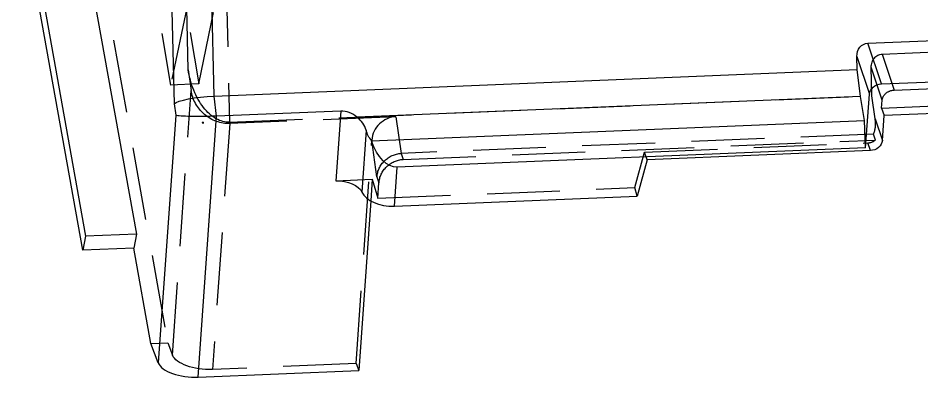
# Model space of a CAD drawing. Header units: millimetres. Extents: x -380 to 80, y -30 to 64.
# Drawn here: x -379.8 to -301.1, y -29.5 to 1.9 of the extents above; entities that cross this region are included whole.
import ezdxf

# ---------------------------------------------------------------- set-up
doc = ezdxf.new("R2010")
doc.units = ezdxf.units.MM
doc.linetypes.add('HIDDEN', pattern=[9.525, 6.35, -3.175])
doc.layers.get('0').update_dxf_attribs({"color": 253, "lineweight": 70, "true_color": 0x8faf8f})
doc.layers.add('Hidden', color=98, linetype='Continuous', lineweight=70, true_color=0x054805)

msp = doc.modelspace()

# ---------------------------------------------------------------- linework, layer by layer
at = {"color": 98, "lineweight": -3, "true_color": 0x054805}
for p, q in [((-366.798, 16.579), (-366.235, -5.598)), ((-362.761, -4.928), (-363.304, 16.46)), ((-379.615, 14.411), (-373.965, -17.147)), ((-375.191, 14.593), (-369.541, -16.964)), ((-374.199, -18.373), (-379.849, 13.184)), ((-305.801, -0.32), (-285.157, 0.53)), ((-304.625, -3.874), (-305.801, -0.32)), ((-306.756, -1.478), (-305.668, -4.766)), ((-306.727, -2.621), (-306.756, -1.478)), ((-362.761, -4.928), (-306.727, -2.621)), ((-306.437, -4.971), (-306.727, -2.621)), ((-304.625, -3.874), (-283.981, -3.024)), ((-362.545, -6.679), (-362.761, -4.928)), ((-306.437, -4.971), (-350.309, -6.778)), ((-306.093, -7.057), (-306.437, -4.971)), ((-305.997, -9.452), (-305.668, -4.766)), ((-366.235, -5.598), (-366.111, -6.604)), ((-351.739, -6.234), (-362.545, -6.679)), ((-351.739, -6.234), (-352.167, -12.315)), ((-284.726, -5.809), (-304.387, -6.618)), ((-366.111, -6.604), (-367.628, -28.187)), ((-364.145, -29.434), (-362.545, -6.679)), ((-349.042, -8.826), (-306.093, -7.057)), ((-305.997, -9.452), (-306.093, -7.057)), ((-304.54, -8.791), (-304.387, -6.618)), ((-349.515, -7.904), (-349.894, -13.296)), ((-305.997, -9.452), (-346.815, -11.133)), ((-305.583, -9.683), (-325.035, -10.484)), ((-325.035, -10.484), (-325.896, -13.652)), ((-347.053, -14.523), (-346.815, -11.133)), ((-349.117, -14.07), (-350.156, -28.859)), ((-347.053, -14.523), (-325.896, -13.652)), ((-373.965, -17.147), (-374.199, -18.373)), ((-369.541, -16.964), (-373.965, -17.147)), ((-369.541, -16.964), (-369.775, -18.191)), ((-369.775, -18.191), (-374.199, -18.373)), ((-368.288, -26.495), (-369.775, -18.191)), ((-367.628, -28.187), (-368.288, -26.495)), ((-364.145, -29.434), (-350.156, -28.859))]:
    msp.add_line(p, q, dxfattribs=at)
at = {"color": 98, "lineweight": -3, "true_color": 0x054805, "extrusion": (6.90762e-17, 2.42937e-15, -1)}
msp.add_ellipse((-305.773, -1.437), major_axis=(0.032, 1.118), ratio=0.879235, start_param=4.651195, end_param=6.221992, dxfattribs=at)
at = {"color": 98, "lineweight": -3, "true_color": 0x054805, "extrusion": (6.35905e-18, -1.07533e-16, -1)}
for centre, start_param, end_param in [((-304.685, -4.725), 0.330224, 1.901021), ((-305.523, -8.832), 3.471817, 5.042613)]:
    msp.add_ellipse(centre, major_axis=(-0.949, -0.314), ratio=0.834236, start_param=start_param, end_param=end_param, dxfattribs=at)
at = {"color": 98, "lineweight": -3, "true_color": 0x054805, "extrusion": (-5.36162e-15, -5.08985e-16, -1)}
msp.add_ellipse((-363.286, -5.476), major_axis=(2.995, 0.222), ratio=0.172143, start_param=3.330417, end_param=4.901213, dxfattribs=at)
at = {"color": 98, "lineweight": -3, "true_color": 0x054805}
for centre, major_axis, ratio, start_param, end_param in [((-351.471, -8.404), (-0.887, 2.028), 0.875021, 5.193557, 5.955044), ((-351.452, -8.125), (-1.879, 0.756), 0.861222, 3.702338, 4.433192), ((-347.477, -13.083), (-2.491, 0.216), 0.573195, 0.299042, 1.791383), ((-364.679, -28.066), (2.996, -0.157), 0.455637, 3.344605, 4.915402)]:
    msp.add_ellipse(centre, major_axis=major_axis, ratio=ratio, start_param=start_param, end_param=end_param, dxfattribs=at)
at = {"color": 98, "lineweight": -3, "true_color": 0x054805, "extrusion": (5.29956e-15, 1.36504e-16, -1)}
msp.add_ellipse((-363.162, -6.483), major_axis=(3.013, 0.079), ratio=0.071989, start_param=1.366629, end_param=2.937426, dxfattribs=at)
at = {"color": 98, "lineweight": -3, "true_color": 0x054805, "extrusion": (1.69939e-15, -7.58347e-16, -1)}
msp.add_ellipse((-347.094, -7.628), major_axis=(-2.348, 0.945), ratio=0.861222, start_param=5.28012, end_param=5.72244, dxfattribs=at)
at = {"color": 98, "lineweight": -3, "true_color": 0x054805, "extrusion": (-3.6741e-17, 9.31798e-16, -1)}
msp.add_ellipse((-347.005, -6.366), major_axis=(-0.188, 4.766), ratio=0.515664, start_param=3.140697, end_param=4.190719, dxfattribs=at)
at = {"color": 98, "lineweight": -3, "true_color": 0x054805, "extrusion": (2.04426e-17, -8.5357e-17, -1)}
msp.add_ellipse((-351.827, -13.467), major_axis=(-1.993, 0.173), ratio=0.573195, start_param=1.350209, end_param=2.842551, dxfattribs=at)
at = {"layer": 'Hidden', "linetype": 'HIDDEN', "lineweight": -3}
for p, q in [((-372.088, 28.703), (-366.556, -3.973)), ((-369.631, 28.804), (-364.099, -3.872)), ((-374.892, 18.685), (-366.814, -26.434)), ((-361.971, 15.239), (-361.418, -7.211)), ((-364.099, -3.872), (-362.395, 4.323)), ((-365.154, 2.77), (-366.556, -3.973)), ((-365.021, -2.634), (-365.154, 2.77)), ((-304.549, -1.261), (-286.854, -0.533)), ((-304.549, -1.261), (-303.509, -4.405)), ((-365.021, -2.634), (-364.771, -4.434)), ((-304.552, -5.296), (-305.505, -2.417)), ((-305.444, -4.906), (-305.505, -2.417)), ((-364.099, -3.872), (-366.556, -3.973)), ((-303.509, -4.405), (-285.814, -3.676)), ((-366.393, -27.512), (-364.771, -4.434)), ((-361.418, -7.211), (-305.444, -4.906)), ((-305.166, -6.901), (-305.444, -4.906)), ((-304.6, -5.977), (-284.939, -5.168)), ((-304.6, -5.977), (-304.552, -5.296)), ((-304.6, -5.977), (-304.387, -6.618)), ((-346.922, -6.723), (-361.402, -7.319)), ((-346.922, -6.723), (-346.475, -9.93)), ((-305.166, -6.901), (-304.54, -8.791)), ((-363.797, -7.22), (-363.797, -7.249)), ((-363.785, -7.248), (-363.797, -7.249)), ((-361.402, -7.319), (-362.91, -28.76)), ((-305.305, -8.235), (-346.475, -9.93)), ((-305.132, -8.759), (-305.305, -8.235)), ((-350.396, -28.245), (-349.026, -8.757)), ((-348.579, -11.964), (-349.026, -8.757)), ((-346.302, -10.454), (-305.132, -8.759)), ((-325.259, -9.807), (-305.807, -9.006)), ((-305.583, -9.683), (-305.807, -9.006)), ((-346.475, -9.93), (-346.302, -10.454)), ((-326.101, -12.907), (-325.259, -9.807)), ((-325.035, -10.484), (-325.259, -9.807)), ((-352.167, -12.315), (-348.984, -12.184)), ((-348.984, -12.184), (-349.117, -14.07)), ((-348.984, -12.184), (-348.5, -13.829)), ((-348.579, -11.964), (-348.406, -12.488)), ((-348.5, -13.829), (-348.406, -12.488)), ((-348.5, -13.829), (-326.101, -12.907)), ((-325.896, -13.652), (-326.101, -12.907)), ((-368.288, -26.495), (-366.814, -26.434)), ((-366.814, -26.434), (-366.393, -27.512)), ((-350.396, -28.245), (-362.91, -28.76)), ((-350.396, -28.245), (-350.156, -28.859))]:
    msp.add_line(p, q, dxfattribs=at)
at = {"layer": 'Hidden', "linetype": 'HIDDEN', "lineweight": -3, "extrusion": (9.4162e-17, 2.8538e-15, -1)}
msp.add_ellipse((-304.522, -2.376), major_axis=(0.037, 1.115), ratio=0.881323, start_param=4.64703, end_param=6.217826, dxfattribs=at)
at = {"layer": 'Hidden', "linetype": 'HIDDEN', "lineweight": -3, "extrusion": (2.43562e-16, -1.21087e-15, -1)}
msp.add_ellipse((-362.072, -2.513), major_axis=(0.938, -4.664), ratio=0.615676, start_param=0.097375, end_param=1.668172, dxfattribs=at)
at = {"layer": 'Hidden', "linetype": 'HIDDEN', "lineweight": -3, "extrusion": (9.78837e-16, -1.24785e-15, -1)}
msp.add_ellipse((-361.821, -4.313), major_axis=(2.107, -2.33), ratio=0.903565, start_param=0.644756, end_param=2.215553, dxfattribs=at)
at = {"layer": 'Hidden', "linetype": 'HIDDEN', "lineweight": -3, "extrusion": (6.35905e-18, -1.07533e-16, -1)}
msp.add_ellipse((-303.569, -5.256), major_axis=(-0.949, -0.314), ratio=0.834236, start_param=0.330224, end_param=1.901021, dxfattribs=at)
at = {"layer": 'Hidden', "linetype": 'HIDDEN', "lineweight": -3}
for centre, major_axis, ratio, start_param, end_param in [((-347.06, -8.676), (1.517, 1.408), 0.894331, 0.808271, 2.379067), ((-306.149, -6.942), (0.321, -1.774), 0.542179, 0.660755, 1.495573), ((-361.708, -2.704), (0.137, -6.639), 0.444428, 5.451261, 5.457113), ((-361.962, -6.989), (-2.999, -0.074), 0.090471, 0.91024, 0.96625), ((-362.008, -6.967), (3.012, 0.062), 0.100481, 4.079158, 4.129317), ((-305.747, -8.155), (0.949, 0.314), 0.834236, 4.382165, 5.118143)]:
    msp.add_ellipse(centre, major_axis=major_axis, ratio=ratio, start_param=start_param, end_param=end_param, dxfattribs=at)
at = {"layer": 'Hidden', "linetype": 'HIDDEN', "lineweight": -3, "extrusion": (2.05212e-15, -1.02268e-16, -1)}
msp.add_ellipse((-361.974, -6.487), major_axis=(3.002, -0.068), ratio=0.322682, start_param=2.160033, end_param=2.216044, dxfattribs=at)
at = {"layer": 'Hidden', "linetype": 'HIDDEN', "lineweight": -3, "extrusion": (4.55693e-15, 4.22949e-15, -1)}
msp.add_ellipse((-346.613, -11.883), major_axis=(1.517, 1.408), ratio=0.894331, start_param=3.904118, end_param=5.474915, dxfattribs=at)
at = {"layer": 'Hidden', "linetype": 'HIDDEN', "lineweight": -3, "extrusion": (-1.28164e-15, -1.18954e-15, -1)}
msp.add_ellipse((-346.439, -12.407), major_axis=(1.517, 1.408), ratio=0.894331, start_param=3.904118, end_param=5.474915, dxfattribs=at)
at = {"layer": 'Hidden', "linetype": 'HIDDEN', "lineweight": -3, "extrusion": (3.32265e-15, -2.40182e-16, -1)}
msp.add_ellipse((-363.444, -27.391), major_axis=(2.996, -0.157), ratio=0.455637, start_param=1.367784, end_param=2.93858, dxfattribs=at)

doc.saveas('drawing.dxf')
